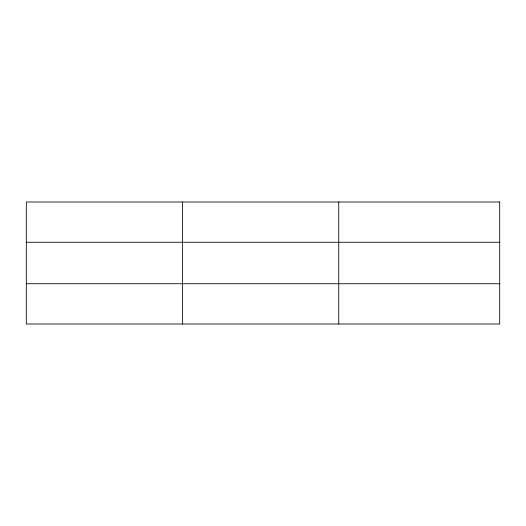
<?xml version="1.0" encoding="UTF-8"?>
<svg xmlns="http://www.w3.org/2000/svg" width="526" height="526" viewBox="0 0 526 526"><rect width="100%" height="100%" fill="white"/><g stroke="black" fill="none" stroke-linecap="round" stroke-linejoin="round"><path stroke-width="0.79" d="M338.744 324.003L338.744 201.997M26.3 242.262L499.7 242.262M26.3 283.738L499.7 283.738M182.522 201.997L182.522 324.003M499.7 201.997L499.7 324.003L26.3 324.003L26.3 201.997L499.7 201.997"/></g></svg>
